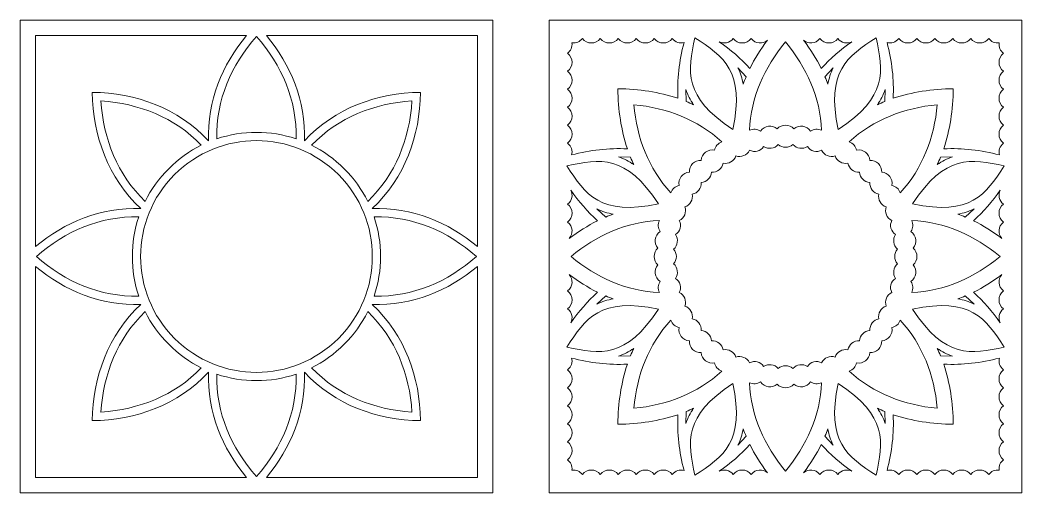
# Model space of a CAD drawing. Header units: millimetres. Extents: x -329 to 329, y -329 to 329.
# Drawn here: x -329 to 101.6, y 125.8 to 329 of the extents above; entities that cross this region are included whole.
import ezdxf

# ---------------------------------------------------------------- set-up
doc = ezdxf.new("R2010")
doc.units = ezdxf.units.MM
doc.header["$MEASUREMENT"] = 0
doc.layers.add('layer 1', color=7, linetype='Continuous')

msp = doc.modelspace()

# ---------------------------------------------------------------- linework, layer by layer
at = {"layer": 'layer 1', "color": 250, "lineweight": 9}
for points, knots in [([(-328.9564, 328.9564), (-328.9564, 328.9564), (-125.7564, 328.9564), (-125.7564, 328.9564), (-125.7564, 328.9564), (-125.7564, 328.9564), (-125.7564, 125.7564), (-125.7564, 125.7564), (-125.7564, 125.7564), (-125.7564, 125.7564), (-328.9564, 125.7564), (-328.9564, 125.7564), (-328.9564, 125.7564), (-328.9564, 125.7564), (-328.9564, 328.9564), (-328.9564, 328.9564)], [0, 0, 0, 0, 0.2, 0.2, 0.2, 0.2, 0.4, 0.4, 0.4, 0.4, 0.6, 0.6, 0.6, 0.6, 1, 1, 1, 1]), ([(101.5999, 328.9564), (101.5999, 328.9564), (-101.6001, 328.9564), (-101.6001, 328.9564), (-101.6001, 328.9564), (-101.6001, 328.9564), (-101.6001, 125.7564), (-101.6001, 125.7564), (-101.6001, 125.7564), (-101.6001, 125.7564), (101.5999, 125.7564), (101.5999, 125.7564), (101.5999, 125.7564), (101.5999, 125.7564), (101.5999, 328.9564), (101.5999, 328.9564)], [0, 0, 0, 0, 0.2, 0.2, 0.2, 0.2, 0.4, 0.4, 0.4, 0.4, 0.6, 0.6, 0.6, 0.6, 1, 1, 1, 1]), ([(-322.3563, 322.3564), (-322.3563, 322.3564), (-231.6106, 322.3564), (-231.6106, 322.3564), (-231.6106, 322.3564), (-242.1582, 309.6531), (-248.5282, 294.2706), (-247.9375, 277.0439), (-247.9375, 277.0439), (-261.2089, 291.2574), (-279.0839, 297.5487), (-297.8913, 297.8914), (-297.8913, 297.8914), (-297.5487, 279.0839), (-291.2573, 261.209), (-277.0439, 247.9377), (-277.0439, 247.9377), (-294.2705, 248.5284), (-309.6529, 242.1585), (-322.3563, 231.611), (-322.3563, 231.611), (-322.3563, 231.611), (-322.3563, 322.3564), (-322.3563, 322.3564)], [0, 0, 0, 0, 0.14285714, 0.14285714, 0.14285714, 0.14285714, 0.28571429, 0.28571429, 0.28571429, 0.28571429, 0.42857143, 0.42857143, 0.42857143, 0.42857143, 0.57142857, 0.57142857, 0.57142857, 0.57142857, 0.71428571, 0.71428571, 0.71428571, 0.71428571, 1, 1, 1, 1]), ([(-244.4043, 277.9071), (-233.3634, 281.6204), (-221.3496, 281.6211), (-210.3086, 277.9071), (-210.3086, 277.9071), (-209.9398, 294.6151), (-216.5158, 309.553), (-227.3565, 321.8627), (-227.3565, 321.8627), (-238.1972, 309.5531), (-244.7731, 294.6152), (-244.4043, 277.9071)], [0, 0, 0, 0, 0.25, 0.25, 0.25, 0.25, 0.5, 0.5, 0.5, 0.5, 1, 1, 1, 1]), ([(-223.1022, 322.3563), (-223.1022, 322.3563), (-132.3564, 322.3563), (-132.3564, 322.3563), (-132.3564, 322.3563), (-132.3564, 322.3563), (-132.3564, 231.6103), (-132.3564, 231.6103), (-132.3564, 231.6103), (-145.0599, 242.1581), (-160.4423, 248.5281), (-177.6691, 247.9375), (-177.6691, 247.9375), (-163.4557, 261.2089), (-157.1643, 279.0838), (-156.8217, 297.8913), (-156.8217, 297.8913), (-175.6291, 297.5486), (-193.504, 291.2572), (-206.7753, 277.0439), (-206.7753, 277.0439), (-206.1847, 294.2705), (-212.5545, 309.6529), (-223.1022, 322.3563)], [0, 0, 0, 0, 0.14285714, 0.14285714, 0.14285714, 0.14285714, 0.28571429, 0.28571429, 0.28571429, 0.28571429, 0.42857143, 0.42857143, 0.42857143, 0.42857143, 0.57142857, 0.57142857, 0.57142857, 0.57142857, 0.71428571, 0.71428571, 0.71428571, 0.71428571, 1, 1, 1, 1]), ([(-43.6269, 319.2674), (-45.7162, 311.3199), (-46.6934, 303.351), (-46.2382, 295.3203), (-46.2382, 295.3203), (-54.3041, 298.0305), (-62.9577, 299.2775), (-72.0876, 299.4436), (-72.0876, 299.4436), (-71.9217, 290.3137), (-70.6747, 281.66), (-67.9644, 273.5941), (-67.9644, 273.5941), (-75.9952, 274.0494), (-83.964, 273.0722), (-91.9114, 270.983), (-91.9114, 270.983), (-91.4453, 272.7465), (-91.9398, 274.7676), (-93.7074, 276.0551), (-93.7074, 276.0551), (-91.0877, 277.9635), (-91.0877, 281.8708), (-93.7074, 283.7791), (-93.7074, 283.7791), (-91.0873, 285.6876), (-91.0879, 289.5947), (-93.7076, 291.5032), (-93.7076, 291.5032), (-91.0879, 293.4116), (-91.0872, 297.3191), (-93.7075, 299.2273), (-93.7075, 299.2273), (-91.0876, 301.1355), (-91.0878, 305.0432), (-93.7074, 306.9515), (-93.7074, 306.9515), (-91.0877, 308.8597), (-91.0877, 312.7671), (-93.7074, 314.6754), (-93.7074, 314.6754), (-92.3346, 315.6755), (-91.556, 317.3581), (-91.7776, 319.1335), (-91.7776, 319.1335), (-90.0022, 318.9119), (-88.3197, 319.6904), (-87.3196, 321.0633), (-87.3196, 321.0633), (-85.4113, 318.4434), (-81.5039, 318.4434), (-79.5956, 321.0633), (-79.5956, 321.0633), (-77.6873, 318.4436), (-73.7797, 318.4434), (-71.8714, 321.0634), (-71.8714, 321.0634), (-69.9632, 318.4432), (-66.0559, 318.4437), (-64.1474, 321.0634), (-64.1474, 321.0634), (-62.2387, 318.4437), (-58.3318, 318.4431), (-56.4234, 321.0633), (-56.4234, 321.0633), (-54.515, 318.4435), (-50.6077, 318.4434), (-48.6993, 321.0633), (-48.6993, 321.0633), (-47.4116, 319.2956), (-45.3905, 318.801), (-43.6269, 319.2674)], [0, 0, 0, 0, 0.05263158, 0.05263158, 0.05263158, 0.05263158, 0.10526316, 0.10526316, 0.10526316, 0.10526316, 0.15789474, 0.15789474, 0.15789474, 0.15789474, 0.21052632, 0.21052632, 0.21052632, 0.21052632, 0.26315789, 0.26315789, 0.26315789, 0.26315789, 0.31578947, 0.31578947, 0.31578947, 0.31578947, 0.36842105, 0.36842105, 0.36842105, 0.36842105, 0.42105263, 0.42105263, 0.42105263, 0.42105263, 0.47368421, 0.47368421, 0.47368421, 0.47368421, 0.52631579, 0.52631579, 0.52631579, 0.52631579, 0.57894737, 0.57894737, 0.57894737, 0.57894737, 0.63157895, 0.63157895, 0.63157895, 0.63157895, 0.68421053, 0.68421053, 0.68421053, 0.68421053, 0.73684211, 0.73684211, 0.73684211, 0.73684211, 0.78947368, 0.78947368, 0.78947368, 0.78947368, 0.84210526, 0.84210526, 0.84210526, 0.84210526, 0.89473684, 0.89473684, 0.89473684, 0.89473684, 1, 1, 1, 1]), ([(-38.9213, 321.3198), (-26.6459, 313.4215), (-17.3687, 306.9919), (-22.5923, 281.898), (-22.5923, 281.898), (-44.0298, 295.9484), (-42.0169, 307.0548), (-38.9213, 321.3198)], [0, 0, 0, 0, 0.33333333, 0.33333333, 0.33333333, 0.33333333, 1, 1, 1, 1]), ([(-7.7463, 320.2979), (-10.6941, 316.4063), (-13.2526, 312.3554), (-15.3615, 308.1126), (-15.3615, 308.1126), (-19.2461, 312.4647), (-23.6397, 316.259), (-28.4679, 319.5951), (-28.4679, 319.5951), (-26.5383, 318.6678), (-24.0173, 318.9891), (-22.5065, 321.0634), (-22.5065, 321.0634), (-20.5983, 318.4434), (-16.6906, 318.4434), (-14.7825, 321.0634), (-14.7825, 321.0634), (-12.9692, 318.5737), (-9.7008, 318.6094), (-7.7463, 320.2979)], [0, 0, 0, 0, 0.16666667, 0.16666667, 0.16666667, 0.16666667, 0.33333333, 0.33333333, 0.33333333, 0.33333333, 0.5, 0.5, 0.5, 0.5, 0.66666667, 0.66666667, 0.66666667, 0.66666667, 1, 1, 1, 1]), ([(-0.0003, 319.5214), (9.0953, 308.6892), (14.8999, 295.7127), (15.4882, 281.572), (15.4882, 281.572), (13.9246, 282.3396), (12.112, 282.1855), (10.7205, 281.2539), (10.7205, 281.2539), (9.1173, 283.6582), (5.7647, 284.0992), (3.5939, 282.1921), (3.5939, 282.1921), (1.701, 284.3545), (-1.7014, 284.3543), (-3.5943, 282.1921), (-3.5943, 282.1921), (-5.7654, 284.0992), (-9.1179, 283.658), (-10.7212, 281.2538), (-10.7212, 281.2538), (-12.1128, 282.1853), (-13.9252, 282.3395), (-15.4888, 281.572), (-15.4888, 281.572), (-14.9007, 295.7126), (-9.0958, 308.6891), (-0.0003, 319.5214)], [0, 0, 0, 0, 0.125, 0.125, 0.125, 0.125, 0.25, 0.25, 0.25, 0.25, 0.375, 0.375, 0.375, 0.375, 0.5, 0.5, 0.5, 0.5, 0.625, 0.625, 0.625, 0.625, 0.75, 0.75, 0.75, 0.75, 1, 1, 1, 1]), ([(7.7457, 320.2977), (9.7002, 318.6095), (12.9684, 318.5739), (14.7816, 321.0634), (14.7816, 321.0634), (16.6896, 318.4434), (20.5975, 318.4434), (22.5056, 321.0634), (22.5056, 321.0634), (24.0166, 318.9886), (26.5384, 318.6676), (28.468, 319.5955), (28.468, 319.5955), (23.6395, 316.2595), (19.2455, 312.465), (15.3608, 308.1125), (15.3608, 308.1125), (13.2518, 312.3553), (10.6934, 316.4059), (7.7457, 320.2977)], [0, 0, 0, 0, 0.16666667, 0.16666667, 0.16666667, 0.16666667, 0.33333333, 0.33333333, 0.33333333, 0.33333333, 0.5, 0.5, 0.5, 0.5, 0.66666667, 0.66666667, 0.66666667, 0.66666667, 1, 1, 1, 1]), ([(22.5916, 281.8979), (17.3681, 306.9917), (26.6448, 313.4218), (38.9206, 321.3197), (38.9206, 321.3197), (42.0158, 307.0548), (44.0292, 295.9484), (22.5916, 281.8979)], [0, 0, 0, 0, 0.33333333, 0.33333333, 0.33333333, 0.33333333, 1, 1, 1, 1]), ([(46.2374, 295.3202), (46.6927, 303.351), (45.7154, 311.3198), (43.6262, 319.2674), (43.6262, 319.2674), (45.3897, 318.8011), (47.4108, 319.2956), (48.6984, 321.0633), (48.6984, 321.0633), (50.6068, 318.4434), (54.5141, 318.4434), (56.4224, 321.0634), (56.4224, 321.0634), (58.3309, 318.4431), (62.2379, 318.4437), (64.1464, 321.0635), (64.1464, 321.0635), (66.0549, 318.4437), (69.9623, 318.4431), (71.8705, 321.0634), (71.8705, 321.0634), (73.7787, 318.4433), (77.6865, 318.4435), (79.5947, 321.0633), (79.5947, 321.0633), (81.503, 318.4434), (85.4103, 318.4434), (87.3187, 321.0633), (87.3187, 321.0633), (88.3188, 319.6904), (90.0012, 318.9119), (91.7767, 319.1336), (91.7767, 319.1336), (91.5552, 317.3581), (92.3337, 315.6755), (93.7066, 314.6754), (93.7066, 314.6754), (91.0867, 312.7672), (91.0867, 308.8597), (93.7066, 306.9514), (93.7066, 306.9514), (91.0868, 305.0432), (91.0866, 301.1355), (93.7067, 299.2272), (93.7067, 299.2272), (91.0864, 297.3191), (91.0869, 293.4116), (93.7068, 291.5032), (93.7068, 291.5032), (91.0869, 289.5947), (91.0864, 285.6876), (93.7066, 283.7793), (93.7066, 283.7793), (91.0867, 281.8709), (91.0866, 277.9635), (93.7065, 276.0552), (93.7065, 276.0552), (91.9388, 274.7675), (91.4443, 272.7464), (91.9107, 270.9828), (91.9107, 270.9828), (83.9632, 273.072), (75.9944, 274.0492), (67.9636, 273.594), (67.9636, 273.594), (70.6738, 281.66), (71.9207, 290.3136), (72.0868, 299.4435), (72.0868, 299.4435), (62.957, 299.2775), (54.3032, 298.0305), (46.2374, 295.3202)], [0, 0, 0, 0, 0.05263158, 0.05263158, 0.05263158, 0.05263158, 0.10526316, 0.10526316, 0.10526316, 0.10526316, 0.15789474, 0.15789474, 0.15789474, 0.15789474, 0.21052632, 0.21052632, 0.21052632, 0.21052632, 0.26315789, 0.26315789, 0.26315789, 0.26315789, 0.31578947, 0.31578947, 0.31578947, 0.31578947, 0.36842105, 0.36842105, 0.36842105, 0.36842105, 0.42105263, 0.42105263, 0.42105263, 0.42105263, 0.47368421, 0.47368421, 0.47368421, 0.47368421, 0.52631579, 0.52631579, 0.52631579, 0.52631579, 0.57894737, 0.57894737, 0.57894737, 0.57894737, 0.63157895, 0.63157895, 0.63157895, 0.63157895, 0.68421053, 0.68421053, 0.68421053, 0.68421053, 0.73684211, 0.73684211, 0.73684211, 0.73684211, 0.78947368, 0.78947368, 0.78947368, 0.78947368, 0.84210526, 0.84210526, 0.84210526, 0.84210526, 0.89473684, 0.89473684, 0.89473684, 0.89473684, 1, 1, 1, 1]), ([(-20.4485, 308.3982), (-19.3719, 306.1537), (-18.6436, 303.8093), (-18.1915, 301.4023), (-18.1915, 301.4023), (-17.7981, 302.4814), (-17.3772, 303.5501), (-16.9293, 304.6079), (-16.9293, 304.6079), (-16.9293, 304.6079), (-20.4485, 308.3982), (-20.4485, 308.3982)], [0, 0, 0, 0, 0.25, 0.25, 0.25, 0.25, 0.5, 0.5, 0.5, 0.5, 1, 1, 1, 1]), ([(18.1924, 301.3972), (18.6453, 303.8115), (19.3756, 306.1627), (20.456, 308.4129), (20.456, 308.4129), (20.456, 308.4129), (16.9272, 304.6114), (16.9272, 304.6114), (16.9272, 304.6114), (17.3777, 303.5477), (17.7995, 302.4761), (18.1924, 301.3972)], [0, 0, 0, 0, 0.25, 0.25, 0.25, 0.25, 0.5, 0.5, 0.5, 0.5, 1, 1, 1, 1]), ([(-39.4908, 292.5752), (-40.8777, 294.6026), (-42.0239, 296.7816), (-42.8511, 299.1366), (-42.8511, 299.1366), (-42.8511, 299.1366), (-42.6582, 293.9533), (-42.6582, 293.9533), (-42.6582, 293.9533), (-41.5875, 293.5197), (-40.5315, 293.0603), (-39.4908, 292.5752)], [0, 0, 0, 0, 0.25, 0.25, 0.25, 0.25, 0.5, 0.5, 0.5, 0.5, 1, 1, 1, 1]), ([(42.8459, 299.1208), (42.0201, 296.7724), (40.8773, 294.5997), (39.495, 292.578), (39.495, 292.578), (40.5362, 293.0629), (41.5895, 293.5209), (42.6542, 293.9522), (42.6542, 293.9522), (42.6542, 293.9522), (42.8459, 299.1208), (42.8459, 299.1208)], [0, 0, 0, 0, 0.25, 0.25, 0.25, 0.25, 0.5, 0.5, 0.5, 0.5, 1, 1, 1, 1]), ([(-275.1603, 251.0508), (-272.651, 256.1119), (-269.2893, 260.858), (-265.0736, 265.0736), (-265.0736, 265.0736), (-260.858, 269.2892), (-256.1119, 272.6509), (-251.0507, 275.1603), (-251.0507, 275.1603), (-262.5399, 287.1598), (-277.8792, 293.1311), (-294.1807, 294.1807), (-294.1807, 294.1807), (-293.131, 277.8792), (-287.1596, 262.5399), (-275.1603, 251.0508)], [0, 0, 0, 0, 0.2, 0.2, 0.2, 0.2, 0.4, 0.4, 0.4, 0.4, 0.6, 0.6, 0.6, 0.6, 1, 1, 1, 1]), ([(-189.6395, 265.0736), (-185.4238, 260.858), (-182.0609, 256.1122), (-179.5527, 251.0507), (-179.5527, 251.0507), (-167.5533, 262.5398), (-161.5819, 277.8791), (-160.5325, 294.1806), (-160.5325, 294.1806), (-176.8338, 293.1309), (-192.1731, 287.1596), (-203.6623, 275.1602), (-203.6623, 275.1602), (-198.6011, 272.6509), (-193.855, 269.2893), (-189.6395, 265.0736)], [0, 0, 0, 0, 0.2, 0.2, 0.2, 0.2, 0.4, 0.4, 0.4, 0.4, 0.6, 0.6, 0.6, 0.6, 1, 1, 1, 1]), ([(-65.1708, 292.5268), (-51.0796, 291.299), (-37.7994, 286.2276), (-27.3845, 276.6446), (-27.3845, 276.6446), (-29.0329, 276.0817), (-30.2056, 274.691), (-30.5307, 273.0484), (-30.5307, 273.0484), (-33.3645, 273.6148), (-36.0471, 271.5561), (-36.2334, 268.6724), (-36.2334, 268.6724), (-39.101, 268.863), (-41.5067, 266.4571), (-41.3164, 263.5895), (-41.3164, 263.5895), (-44.2, 263.403), (-46.2586, 260.7205), (-45.6923, 257.8867), (-45.6923, 257.8867), (-47.3349, 257.5614), (-48.7256, 256.3889), (-49.2884, 254.7404), (-49.2884, 254.7404), (-58.8715, 265.1553), (-63.9428, 278.4357), (-65.1708, 292.5268)], [0, 0, 0, 0, 0.125, 0.125, 0.125, 0.125, 0.25, 0.25, 0.25, 0.25, 0.375, 0.375, 0.375, 0.375, 0.5, 0.5, 0.5, 0.5, 0.625, 0.625, 0.625, 0.625, 0.75, 0.75, 0.75, 0.75, 1, 1, 1, 1]), ([(27.3839, 276.6446), (37.7988, 286.2277), (51.0792, 291.2989), (65.1703, 292.5269), (65.1703, 292.5269), (63.9424, 278.4358), (58.871, 265.1556), (49.288, 254.7406), (49.288, 254.7406), (48.7252, 256.3891), (47.3345, 257.5618), (45.6918, 257.887), (45.6918, 257.887), (46.2583, 260.7207), (44.1996, 263.4033), (41.3158, 263.5896), (41.3158, 263.5896), (41.5065, 266.4573), (39.1005, 268.863), (36.233, 268.6725), (36.233, 268.6725), (36.0465, 271.5563), (33.3639, 273.6149), (30.5301, 273.0486), (30.5301, 273.0486), (30.2049, 274.6911), (29.0324, 276.0817), (27.3839, 276.6446)], [0, 0, 0, 0, 0.125, 0.125, 0.125, 0.125, 0.25, 0.25, 0.25, 0.25, 0.375, 0.375, 0.375, 0.375, 0.5, 0.5, 0.5, 0.5, 0.625, 0.625, 0.625, 0.625, 0.75, 0.75, 0.75, 0.75, 1, 1, 1, 1]), ([(-192.1539, 262.5591), (-172.7122, 243.1172), (-172.7121, 211.5958), (-192.154, 192.1538), (-192.154, 192.1538), (-211.5959, 172.712), (-243.1172, 172.7121), (-262.5592, 192.1538), (-262.5592, 192.1538), (-282.001, 211.5958), (-282.001, 243.1172), (-262.5592, 262.5591), (-262.5592, 262.5591), (-243.1173, 282.0009), (-211.5958, 282.0009), (-192.1539, 262.5591)], [0, 0, 0, 0, 0.2, 0.2, 0.2, 0.2, 0.4, 0.4, 0.4, 0.4, 0.6, 0.6, 0.6, 0.6, 1, 1, 1, 1]), ([(-93.9639, 266.2772), (-79.6989, 269.3724), (-68.5925, 271.3858), (-54.5421, 249.9482), (-54.5421, 249.9482), (-79.6359, 244.7248), (-86.0659, 254.0014), (-93.9639, 266.2772)], [0, 0, 0, 0, 0.33333333, 0.33333333, 0.33333333, 0.33333333, 1, 1, 1, 1]), ([(-3.1535, 275.4625), (-1.3518, 273.877), (1.351, 273.8772), (3.1526, 275.4626), (3.1526, 275.4626), (4.7327, 273.6547), (7.4107, 273.3021), (9.4048, 274.6395), (9.4048, 274.6395), (10.7355, 272.6408), (13.3443, 271.9417), (15.496, 273.0074), (15.496, 273.0074), (16.5544, 270.8521), (19.0498, 269.8185), (21.3222, 270.5941), (21.3222, 270.5941), (22.09, 268.3192), (24.4293, 266.9685), (26.7834, 267.4411), (26.7834, 267.4411), (27.2479, 265.0853), (29.3906, 263.441), (31.7864, 263.6022), (31.7864, 263.6022), (31.9392, 261.207), (33.8504, 259.296), (36.2455, 259.1432), (36.2455, 259.1432), (36.0846, 256.7506), (37.7317, 254.6039), (40.0844, 254.1401), (40.0844, 254.1401), (39.6136, 251.7945), (40.9707, 249.444), (43.2375, 248.6789), (43.2375, 248.6789), (42.4617, 246.4065), (43.4956, 243.9111), (45.6507, 242.8527), (45.6507, 242.8527), (44.5889, 240.7088), (45.2914, 238.0873), (47.2828, 236.7615), (47.2828, 236.7615), (45.9474, 234.7701), (46.3003, 232.0873), (48.106, 230.5094), (48.106, 230.5094), (46.5204, 228.7078), (46.5207, 226.005), (48.106, 224.2033), (48.106, 224.2033), (46.2981, 222.6232), (45.9456, 219.9453), (47.283, 217.9511), (47.283, 217.9511), (45.2843, 216.6204), (44.5852, 214.0117), (45.6508, 211.8599), (45.6508, 211.8599), (43.4955, 210.8015), (42.4619, 208.3062), (43.2375, 206.0338), (43.2375, 206.0338), (40.9627, 205.2659), (39.612, 202.9267), (40.0846, 200.5725), (40.0846, 200.5725), (37.7288, 200.1082), (36.0844, 197.9653), (36.2457, 195.5696), (36.2457, 195.5696), (33.8505, 195.4168), (31.9395, 193.5057), (31.7866, 191.1105), (31.7866, 191.1105), (29.3941, 191.2714), (27.2474, 189.6243), (26.7835, 187.2715), (26.7835, 187.2715), (24.4379, 187.7424), (22.0876, 186.3853), (21.3223, 184.1185), (21.3223, 184.1185), (19.05, 184.8944), (16.5545, 183.8604), (15.4962, 181.7052), (15.4962, 181.7052), (13.3523, 182.7669), (10.7308, 182.0646), (9.405, 180.0732), (9.405, 180.0732), (7.4134, 181.4085), (4.7308, 181.0556), (3.1529, 179.25), (3.1529, 179.25), (1.3512, 180.8356), (-1.3516, 180.8353), (-3.1533, 179.2499), (-3.1533, 179.2499), (-4.7333, 181.0578), (-7.4112, 181.4104), (-9.4055, 180.073), (-9.4055, 180.073), (-10.7361, 182.0717), (-13.3449, 182.7708), (-15.4966, 181.7052), (-15.4966, 181.7052), (-16.555, 183.8604), (-19.0503, 184.894), (-21.3227, 184.1184), (-21.3227, 184.1184), (-22.0906, 186.3933), (-24.4297, 187.744), (-26.784, 187.2714), (-26.784, 187.2714), (-27.2483, 189.6272), (-29.3913, 191.2715), (-31.787, 191.1103), (-31.787, 191.1103), (-31.9398, 193.5055), (-33.8508, 195.4165), (-36.246, 195.5693), (-36.246, 195.5693), (-36.0851, 197.9619), (-37.7322, 200.1086), (-40.085, 200.5724), (-40.085, 200.5724), (-39.6141, 202.918), (-40.9712, 205.2685), (-43.238, 206.0336), (-43.238, 206.0336), (-42.4622, 208.306), (-43.4962, 210.8014), (-45.6513, 211.8599), (-45.6513, 211.8599), (-44.5895, 214.0037), (-45.2919, 216.6252), (-47.2834, 217.951), (-47.2834, 217.951), (-45.948, 219.9423), (-46.3009, 222.6252), (-48.1065, 224.2031), (-48.1065, 224.2031), (-46.5209, 226.0047), (-46.5213, 228.7075), (-48.1066, 230.5093), (-48.1066, 230.5093), (-46.2987, 232.0893), (-45.9461, 234.7672), (-47.2835, 236.7614), (-47.2835, 236.7614), (-45.2849, 238.0921), (-44.5858, 240.7008), (-45.6514, 242.8526), (-45.6514, 242.8526), (-43.4961, 243.911), (-42.4625, 246.4063), (-43.2381, 248.6787), (-43.2381, 248.6787), (-40.9632, 249.4466), (-39.6125, 251.7858), (-40.0851, 254.14), (-40.0851, 254.14), (-37.7293, 254.6043), (-36.085, 256.747), (-36.2462, 259.1429), (-36.2462, 259.1429), (-33.8509, 259.2957), (-31.9399, 261.2068), (-31.7872, 263.602), (-31.7872, 263.602), (-29.3947, 263.4411), (-27.2478, 265.0882), (-26.7841, 267.441), (-26.7841, 267.441), (-24.4385, 266.9701), (-22.0881, 268.3272), (-21.3229, 270.5941), (-21.3229, 270.5941), (-19.0506, 269.8182), (-16.5551, 270.8521), (-15.4967, 273.0073), (-15.4967, 273.0073), (-13.3528, 271.9455), (-10.7314, 272.6479), (-9.4055, 274.6393), (-9.4055, 274.6393), (-7.4141, 273.304), (-4.7314, 273.6569), (-3.1535, 275.4625)], [0, 0, 0, 0, 0.02040816, 0.02040816, 0.02040816, 0.02040816, 0.04081633, 0.04081633, 0.04081633, 0.04081633, 0.06122449, 0.06122449, 0.06122449, 0.06122449, 0.08163265, 0.08163265, 0.08163265, 0.08163265, 0.10204082, 0.10204082, 0.10204082, 0.10204082, 0.12244898, 0.12244898, 0.12244898, 0.12244898, 0.14285714, 0.14285714, 0.14285714, 0.14285714, 0.16326531, 0.16326531, 0.16326531, 0.16326531, 0.18367347, 0.18367347, 0.18367347, 0.18367347, 0.20408163, 0.20408163, 0.20408163, 0.20408163, 0.2244898, 0.2244898, 0.2244898, 0.2244898, 0.24489796, 0.24489796, 0.24489796, 0.24489796, 0.26530612, 0.26530612, 0.26530612, 0.26530612, 0.28571429, 0.28571429, 0.28571429, 0.28571429, 0.30612245, 0.30612245, 0.30612245, 0.30612245, 0.32653061, 0.32653061, 0.32653061, 0.32653061, 0.34693878, 0.34693878, 0.34693878, 0.34693878, 0.36734694, 0.36734694, 0.36734694, 0.36734694, 0.3877551, 0.3877551, 0.3877551, 0.3877551, 0.40816327, 0.40816327, 0.40816327, 0.40816327, 0.42857143, 0.42857143, 0.42857143, 0.42857143, 0.44897959, 0.44897959, 0.44897959, 0.44897959, 0.46938776, 0.46938776, 0.46938776, 0.46938776, 0.48979592, 0.48979592, 0.48979592, 0.48979592, 0.51020408, 0.51020408, 0.51020408, 0.51020408, 0.53061224, 0.53061224, 0.53061224, 0.53061224, 0.55102041, 0.55102041, 0.55102041, 0.55102041, 0.57142857, 0.57142857, 0.57142857, 0.57142857, 0.59183673, 0.59183673, 0.59183673, 0.59183673, 0.6122449, 0.6122449, 0.6122449, 0.6122449, 0.63265306, 0.63265306, 0.63265306, 0.63265306, 0.65306122, 0.65306122, 0.65306122, 0.65306122, 0.67346939, 0.67346939, 0.67346939, 0.67346939, 0.69387755, 0.69387755, 0.69387755, 0.69387755, 0.71428571, 0.71428571, 0.71428571, 0.71428571, 0.73469388, 0.73469388, 0.73469388, 0.73469388, 0.75510204, 0.75510204, 0.75510204, 0.75510204, 0.7755102, 0.7755102, 0.7755102, 0.7755102, 0.79591837, 0.79591837, 0.79591837, 0.79591837, 0.81632653, 0.81632653, 0.81632653, 0.81632653, 0.83673469, 0.83673469, 0.83673469, 0.83673469, 0.85714286, 0.85714286, 0.85714286, 0.85714286, 0.87755102, 0.87755102, 0.87755102, 0.87755102, 0.89795918, 0.89795918, 0.89795918, 0.89795918, 0.91836735, 0.91836735, 0.91836735, 0.91836735, 0.93877551, 0.93877551, 0.93877551, 0.93877551, 0.95918367, 0.95918367, 0.95918367, 0.95918367, 1, 1, 1, 1]), ([(54.5413, 249.9481), (68.5918, 271.3857), (79.6981, 269.3727), (93.9631, 266.2771), (93.9631, 266.2771), (86.065, 254.0018), (79.6352, 244.7246), (54.5413, 249.9481)], [0, 0, 0, 0, 0.33333333, 0.33333333, 0.33333333, 0.33333333, 1, 1, 1, 1]), ([(-71.7645, 270.2024), (-69.4161, 269.3766), (-67.2434, 268.2338), (-65.2217, 266.8515), (-65.2217, 266.8515), (-65.7066, 267.8927), (-66.1646, 268.946), (-66.5959, 270.0107), (-66.5959, 270.0107), (-66.5959, 270.0107), (-71.7645, 270.2024), (-71.7645, 270.2024)], [0, 0, 0, 0, 0.25, 0.25, 0.25, 0.25, 0.5, 0.5, 0.5, 0.5, 1, 1, 1, 1]), ([(65.2187, 266.8471), (67.2461, 268.234), (69.4251, 269.3802), (71.7801, 270.2074), (71.7801, 270.2074), (71.7801, 270.2074), (66.5968, 270.0145), (66.5968, 270.0145), (66.5968, 270.0145), (66.1632, 268.9438), (65.7038, 267.8878), (65.2187, 266.8471)], [0, 0, 0, 0, 0.25, 0.25, 0.25, 0.25, 0.5, 0.5, 0.5, 0.5, 1, 1, 1, 1]), ([(-92.2397, 255.8248), (-88.9035, 250.9962), (-85.1091, 246.6022), (-80.7567, 242.7175), (-80.7567, 242.7175), (-84.9994, 240.6086), (-89.05, 238.0502), (-92.9419, 235.1024), (-92.9419, 235.1024), (-91.2536, 237.057), (-91.2181, 240.3252), (-93.7076, 242.1383), (-93.7076, 242.1383), (-91.0877, 244.0464), (-91.0877, 247.9542), (-93.7076, 249.8623), (-93.7076, 249.8623), (-91.6328, 251.3733), (-91.3118, 253.8951), (-92.2397, 255.8248)], [0, 0, 0, 0, 0.16666667, 0.16666667, 0.16666667, 0.16666667, 0.33333333, 0.33333333, 0.33333333, 0.33333333, 0.5, 0.5, 0.5, 0.5, 0.66666667, 0.66666667, 0.66666667, 0.66666667, 1, 1, 1, 1]), ([(80.7558, 242.7173), (85.1081, 246.602), (88.9022, 250.9955), (92.2383, 255.8237), (92.2383, 255.8237), (91.3111, 253.8941), (91.6324, 251.3731), (93.7066, 249.8623), (93.7066, 249.8623), (91.0867, 247.9543), (91.0867, 244.0464), (93.7066, 242.1383), (93.7066, 242.1383), (91.2169, 240.325), (91.2527, 237.0566), (92.9413, 235.1021), (92.9413, 235.1021), (89.0495, 238.05), (84.9987, 240.6084), (80.7558, 242.7173)], [0, 0, 0, 0, 0.16666667, 0.16666667, 0.16666667, 0.16666667, 0.33333333, 0.33333333, 0.33333333, 0.33333333, 0.5, 0.5, 0.5, 0.5, 0.66666667, 0.66666667, 0.66666667, 0.66666667, 1, 1, 1, 1]), ([(-74.0409, 245.5489), (-76.4552, 246.0018), (-78.8064, 246.7321), (-81.0566, 247.8125), (-81.0566, 247.8125), (-81.0566, 247.8125), (-77.2551, 244.2837), (-77.2551, 244.2837), (-77.2551, 244.2837), (-76.1914, 244.7342), (-75.1198, 245.156), (-74.0409, 245.5489)], [0, 0, 0, 0, 0.25, 0.25, 0.25, 0.25, 0.5, 0.5, 0.5, 0.5, 1, 1, 1, 1]), ([(81.0417, 247.8048), (78.7972, 246.7282), (76.4528, 245.9999), (74.0458, 245.5478), (74.0458, 245.5478), (75.1249, 245.1544), (76.1936, 244.7335), (77.2514, 244.2856), (77.2514, 244.2856), (77.2514, 244.2856), (81.0417, 247.8048), (81.0417, 247.8048)], [0, 0, 0, 0, 0.25, 0.25, 0.25, 0.25, 0.5, 0.5, 0.5, 0.5, 1, 1, 1, 1]), ([(-277.9072, 210.3088), (-281.6201, 221.3497), (-281.6213, 233.3634), (-277.9072, 244.4045), (-277.9072, 244.4045), (-294.6152, 244.7733), (-309.553, 238.1973), (-321.8628, 227.3566), (-321.8628, 227.3566), (-309.5531, 216.5159), (-294.6153, 209.9399), (-277.9072, 210.3088)], [0, 0, 0, 0, 0.25, 0.25, 0.25, 0.25, 0.5, 0.5, 0.5, 0.5, 1, 1, 1, 1]), ([(-176.8059, 244.4043), (-173.093, 233.3634), (-173.0918, 221.3496), (-176.8059, 210.3086), (-176.8059, 210.3086), (-160.098, 209.9398), (-145.1601, 216.5157), (-132.8504, 227.3564), (-132.8504, 227.3564), (-145.16, 238.197), (-160.0979, 244.773), (-176.8059, 244.4043)], [0, 0, 0, 0, 0.25, 0.25, 0.25, 0.25, 0.5, 0.5, 0.5, 0.5, 1, 1, 1, 1]), ([(-92.1652, 227.3562), (-81.333, 236.4519), (-68.3565, 242.2567), (-54.2157, 242.8448), (-54.2157, 242.8448), (-54.9834, 241.2811), (-54.8293, 239.4686), (-53.8977, 238.0771), (-53.8977, 238.0771), (-56.302, 236.4739), (-56.7431, 233.1213), (-54.8358, 230.9505), (-54.8358, 230.9505), (-56.9983, 229.0576), (-56.9982, 225.6551), (-54.8359, 223.7622), (-54.8359, 223.7622), (-56.7429, 221.5912), (-56.3018, 218.2387), (-53.8976, 216.6354), (-53.8976, 216.6354), (-54.8292, 215.2439), (-54.9833, 213.4314), (-54.2157, 211.8678), (-54.2157, 211.8678), (-68.3563, 212.4559), (-81.3328, 218.2608), (-92.1652, 227.3562)], [0, 0, 0, 0, 0.125, 0.125, 0.125, 0.125, 0.25, 0.25, 0.25, 0.25, 0.375, 0.375, 0.375, 0.375, 0.5, 0.5, 0.5, 0.5, 0.625, 0.625, 0.625, 0.625, 0.75, 0.75, 0.75, 0.75, 1, 1, 1, 1]), ([(54.2154, 242.845), (68.356, 242.2569), (81.3325, 236.452), (92.1649, 227.3566), (92.1649, 227.3566), (81.3327, 218.2609), (68.3562, 212.4561), (54.2154, 211.868), (54.2154, 211.868), (54.9831, 213.4316), (54.829, 215.2442), (53.8973, 216.6357), (53.8973, 216.6357), (56.3017, 218.2388), (56.7427, 221.5914), (54.8355, 223.7623), (54.8355, 223.7623), (56.998, 225.6552), (56.9979, 229.0577), (54.8355, 230.9506), (54.8355, 230.9506), (56.7426, 233.1216), (56.3015, 236.474), (53.8973, 238.0774), (53.8973, 238.0774), (54.8288, 239.4689), (54.983, 241.2814), (54.2154, 242.845)], [0, 0, 0, 0, 0.125, 0.125, 0.125, 0.125, 0.25, 0.25, 0.25, 0.25, 0.375, 0.375, 0.375, 0.375, 0.5, 0.5, 0.5, 0.5, 0.625, 0.625, 0.625, 0.625, 0.75, 0.75, 0.75, 0.75, 1, 1, 1, 1]), ([(-231.6106, 132.3563), (-231.6106, 132.3563), (-322.3563, 132.3563), (-322.3563, 132.3563), (-322.3563, 132.3563), (-322.3563, 132.3563), (-322.3563, 223.1024), (-322.3563, 223.1024), (-322.3563, 223.1024), (-309.653, 212.5547), (-294.2706, 206.1848), (-277.0439, 206.7755), (-277.0439, 206.7755), (-291.2575, 193.5041), (-297.5489, 175.6292), (-297.8915, 156.8217), (-297.8915, 156.8217), (-279.0839, 157.1643), (-261.209, 163.4557), (-247.9377, 177.6692), (-247.9377, 177.6692), (-248.5284, 160.4423), (-242.1584, 145.0599), (-231.6106, 132.3563)], [0, 0, 0, 0, 0.14285714, 0.14285714, 0.14285714, 0.14285714, 0.28571429, 0.28571429, 0.28571429, 0.28571429, 0.42857143, 0.42857143, 0.42857143, 0.42857143, 0.57142857, 0.57142857, 0.57142857, 0.57142857, 0.71428571, 0.71428571, 0.71428571, 0.71428571, 1, 1, 1, 1]), ([(-132.3564, 223.1025), (-132.3564, 223.1025), (-132.3564, 132.3564), (-132.3564, 132.3564), (-132.3564, 132.3564), (-132.3564, 132.3564), (-223.1027, 132.3564), (-223.1027, 132.3564), (-223.1027, 132.3564), (-212.5549, 145.0599), (-206.1849, 160.4424), (-206.7755, 177.6691), (-206.7755, 177.6691), (-193.5041, 163.4555), (-175.6293, 157.1642), (-156.8218, 156.8216), (-156.8218, 156.8216), (-157.1644, 175.6291), (-163.4558, 193.504), (-177.6692, 206.7753), (-177.6692, 206.7753), (-160.4424, 206.1847), (-145.06, 212.5546), (-132.3564, 223.1025)], [0, 0, 0, 0, 0.14285714, 0.14285714, 0.14285714, 0.14285714, 0.28571429, 0.28571429, 0.28571429, 0.28571429, 0.42857143, 0.42857143, 0.42857143, 0.42857143, 0.57142857, 0.57142857, 0.57142857, 0.57142857, 0.71428571, 0.71428571, 0.71428571, 0.71428571, 1, 1, 1, 1]), ([(-92.9422, 219.6105), (-89.0504, 216.6626), (-84.9995, 214.1042), (-80.7567, 211.9953), (-80.7567, 211.9953), (-85.1089, 208.1106), (-88.9032, 203.7171), (-92.2392, 198.8889), (-92.2392, 198.8889), (-91.312, 200.8185), (-91.6332, 203.3395), (-93.7076, 204.8503), (-93.7076, 204.8503), (-91.0877, 206.7583), (-91.0877, 210.6662), (-93.7075, 212.5743), (-93.7075, 212.5743), (-91.2178, 214.3876), (-91.2535, 217.656), (-92.9422, 219.6105)], [0, 0, 0, 0, 0.16666667, 0.16666667, 0.16666667, 0.16666667, 0.33333333, 0.33333333, 0.33333333, 0.33333333, 0.5, 0.5, 0.5, 0.5, 0.66666667, 0.66666667, 0.66666667, 0.66666667, 1, 1, 1, 1]), ([(80.7558, 211.9951), (84.9985, 214.104), (89.0491, 216.6624), (92.9409, 219.6102), (92.9409, 219.6102), (91.2527, 217.6556), (91.2172, 214.3875), (93.7067, 212.5743), (93.7067, 212.5743), (91.0866, 210.6662), (91.0867, 206.7584), (93.7067, 204.8503), (93.7067, 204.8503), (91.632, 203.3393), (91.3109, 200.8175), (92.2387, 198.8878), (92.2387, 198.8878), (88.9026, 203.7163), (85.1083, 208.1103), (80.7558, 211.9951)], [0, 0, 0, 0, 0.16666667, 0.16666667, 0.16666667, 0.16666667, 0.33333333, 0.33333333, 0.33333333, 0.33333333, 0.5, 0.5, 0.5, 0.5, 0.66666667, 0.66666667, 0.66666667, 0.66666667, 1, 1, 1, 1]), ([(-93.9639, 188.4353), (-86.0657, 200.7107), (-79.636, 209.9879), (-54.5421, 204.7643), (-54.5421, 204.7643), (-68.5926, 183.3268), (-79.6989, 185.3398), (-93.9639, 188.4353)], [0, 0, 0, 0, 0.33333333, 0.33333333, 0.33333333, 0.33333333, 1, 1, 1, 1]), ([(-81.0419, 206.908), (-78.7974, 207.9846), (-76.453, 208.7129), (-74.046, 209.165), (-74.046, 209.165), (-75.1251, 209.5584), (-76.1938, 209.9793), (-77.2516, 210.4272), (-77.2516, 210.4272), (-77.2516, 210.4272), (-81.0419, 206.908), (-81.0419, 206.908)], [0, 0, 0, 0, 0.25, 0.25, 0.25, 0.25, 0.5, 0.5, 0.5, 0.5, 1, 1, 1, 1]), ([(54.5413, 204.7643), (79.6351, 209.9877), (86.0652, 200.7111), (93.9631, 188.4353), (93.9631, 188.4353), (79.6982, 185.3401), (68.5919, 183.3266), (54.5413, 204.7643)], [0, 0, 0, 0, 0.33333333, 0.33333333, 0.33333333, 0.33333333, 1, 1, 1, 1]), ([(74.0407, 209.1639), (76.455, 208.711), (78.8062, 207.9807), (81.0564, 206.9003), (81.0564, 206.9003), (81.0564, 206.9003), (77.2549, 210.4291), (77.2549, 210.4291), (77.2549, 210.4291), (76.1912, 209.9786), (75.1196, 209.5568), (74.0407, 209.1639)], [0, 0, 0, 0, 0.25, 0.25, 0.25, 0.25, 0.5, 0.5, 0.5, 0.5, 1, 1, 1, 1]), ([(-251.0509, 179.5528), (-256.112, 182.0621), (-260.858, 185.4237), (-265.0737, 189.6394), (-265.0737, 189.6394), (-269.2893, 193.855), (-272.6521, 198.6008), (-275.1604, 203.6623), (-275.1604, 203.6623), (-287.1599, 192.1732), (-293.1312, 176.8338), (-294.1808, 160.5325), (-294.1808, 160.5325), (-277.8793, 161.5821), (-262.5399, 167.5535), (-251.0509, 179.5528)], [0, 0, 0, 0, 0.2, 0.2, 0.2, 0.2, 0.4, 0.4, 0.4, 0.4, 0.6, 0.6, 0.6, 0.6, 1, 1, 1, 1]), ([(-179.5529, 203.6622), (-182.0621, 198.601), (-185.4238, 193.855), (-189.6395, 189.6393), (-189.6395, 189.6393), (-193.855, 185.4237), (-198.6009, 182.0609), (-203.6623, 179.5526), (-203.6623, 179.5526), (-192.1732, 167.5532), (-176.8339, 161.5819), (-160.5326, 160.5324), (-160.5326, 160.5324), (-161.5822, 176.8337), (-167.5535, 192.1731), (-179.5529, 203.6622)], [0, 0, 0, 0, 0.2, 0.2, 0.2, 0.2, 0.4, 0.4, 0.4, 0.4, 0.6, 0.6, 0.6, 0.6, 1, 1, 1, 1]), ([(-36.2333, 186.0403), (-36.0468, 183.1565), (-33.3642, 181.0979), (-30.5305, 181.6643), (-30.5305, 181.6643), (-30.2053, 180.0216), (-29.0327, 178.631), (-27.3842, 178.0682), (-27.3842, 178.0682), (-37.7991, 168.485), (-51.0795, 163.4139), (-65.1706, 162.1859), (-65.1706, 162.1859), (-63.9427, 176.2769), (-58.8713, 189.5572), (-49.2884, 199.9722), (-49.2884, 199.9722), (-48.7255, 198.3236), (-47.3348, 197.151), (-45.6922, 196.8259), (-45.6922, 196.8259), (-46.2587, 193.992), (-44.1999, 191.3095), (-41.3162, 191.1232), (-41.3162, 191.1232), (-41.5069, 188.2555), (-39.1008, 185.8498), (-36.2333, 186.0403)], [0, 0, 0, 0, 0.125, 0.125, 0.125, 0.125, 0.25, 0.25, 0.25, 0.25, 0.375, 0.375, 0.375, 0.375, 0.5, 0.5, 0.5, 0.5, 0.625, 0.625, 0.625, 0.625, 0.75, 0.75, 0.75, 0.75, 1, 1, 1, 1]), ([(30.5304, 181.6644), (33.3642, 181.098), (36.0468, 183.1567), (36.2331, 186.0404), (36.2331, 186.0404), (39.1007, 185.8498), (41.5064, 188.2557), (41.3159, 191.1232), (41.3159, 191.1232), (44.1997, 191.3097), (46.2583, 193.9923), (45.692, 196.8261), (45.692, 196.8261), (47.3346, 197.1513), (48.7253, 198.3239), (49.2881, 199.9724), (49.2881, 199.9724), (58.8712, 189.5574), (63.9423, 176.277), (65.1704, 162.1859), (65.1704, 162.1859), (51.0793, 163.4138), (37.7991, 168.4852), (27.384, 178.0682), (27.384, 178.0682), (29.0326, 178.6311), (30.2052, 180.0218), (30.5304, 181.6644)], [0, 0, 0, 0, 0.125, 0.125, 0.125, 0.125, 0.25, 0.25, 0.25, 0.25, 0.375, 0.375, 0.375, 0.375, 0.5, 0.5, 0.5, 0.5, 0.625, 0.625, 0.625, 0.625, 0.75, 0.75, 0.75, 0.75, 1, 1, 1, 1]), ([(-65.2189, 187.8657), (-67.2463, 186.4788), (-69.4253, 185.3326), (-71.7803, 184.5054), (-71.7803, 184.5054), (-71.7803, 184.5054), (-66.597, 184.6983), (-66.597, 184.6983), (-66.597, 184.6983), (-66.1634, 185.769), (-65.704, 186.825), (-65.2189, 187.8657)], [0, 0, 0, 0, 0.25, 0.25, 0.25, 0.25, 0.5, 0.5, 0.5, 0.5, 1, 1, 1, 1]), ([(71.7643, 184.5104), (69.4159, 185.3362), (67.2432, 186.479), (65.2215, 187.8613), (65.2215, 187.8613), (65.7064, 186.8201), (66.1644, 185.7668), (66.5957, 184.7021), (66.5957, 184.7021), (66.5957, 184.7021), (71.7643, 184.5104), (71.7643, 184.5104)], [0, 0, 0, 0, 0.25, 0.25, 0.25, 0.25, 0.5, 0.5, 0.5, 0.5, 1, 1, 1, 1]), ([(-46.2382, 159.3923), (-46.6936, 151.3616), (-45.7163, 143.3928), (-43.6271, 135.4452), (-43.6271, 135.4452), (-45.3906, 135.9115), (-47.4117, 135.417), (-48.6993, 133.6492), (-48.6993, 133.6492), (-50.6077, 136.2692), (-54.515, 136.2691), (-56.4234, 133.6492), (-56.4234, 133.6492), (-58.3318, 136.2695), (-62.2388, 136.2689), (-64.1474, 133.6491), (-64.1474, 133.6491), (-66.0559, 136.2688), (-69.9633, 136.2694), (-71.8714, 133.6492), (-71.8714, 133.6492), (-73.7797, 136.2692), (-77.6873, 136.2689), (-79.5956, 133.6493), (-79.5956, 133.6493), (-81.5039, 136.2692), (-85.4112, 136.2692), (-87.3196, 133.6493), (-87.3196, 133.6493), (-88.3196, 135.0221), (-90.0021, 135.8007), (-91.7777, 135.5791), (-91.7777, 135.5791), (-91.5561, 137.3545), (-92.3346, 139.0371), (-93.7075, 140.0372), (-93.7075, 140.0372), (-91.0877, 141.9455), (-91.0877, 145.8529), (-93.7075, 147.7611), (-93.7075, 147.7611), (-91.0878, 149.6694), (-91.0876, 153.5771), (-93.7075, 155.4853), (-93.7075, 155.4853), (-91.0873, 157.3935), (-91.0879, 161.301), (-93.7076, 163.2094), (-93.7076, 163.2094), (-91.0879, 165.1179), (-91.0873, 169.025), (-93.7075, 170.9334), (-93.7075, 170.9334), (-91.0877, 172.8418), (-91.0877, 176.7491), (-93.7075, 178.6575), (-93.7075, 178.6575), (-91.9397, 179.9451), (-91.4452, 181.9662), (-91.9116, 183.7299), (-91.9116, 183.7299), (-83.964, 181.6406), (-75.9952, 180.6634), (-67.9644, 181.1186), (-67.9644, 181.1186), (-70.6746, 173.0525), (-71.9217, 164.399), (-72.0878, 155.2692), (-72.0878, 155.2692), (-62.9578, 155.4351), (-54.3042, 156.6821), (-46.2382, 159.3923)], [0, 0, 0, 0, 0.05263158, 0.05263158, 0.05263158, 0.05263158, 0.10526316, 0.10526316, 0.10526316, 0.10526316, 0.15789474, 0.15789474, 0.15789474, 0.15789474, 0.21052632, 0.21052632, 0.21052632, 0.21052632, 0.26315789, 0.26315789, 0.26315789, 0.26315789, 0.31578947, 0.31578947, 0.31578947, 0.31578947, 0.36842105, 0.36842105, 0.36842105, 0.36842105, 0.42105263, 0.42105263, 0.42105263, 0.42105263, 0.47368421, 0.47368421, 0.47368421, 0.47368421, 0.52631579, 0.52631579, 0.52631579, 0.52631579, 0.57894737, 0.57894737, 0.57894737, 0.57894737, 0.63157895, 0.63157895, 0.63157895, 0.63157895, 0.68421053, 0.68421053, 0.68421053, 0.68421053, 0.73684211, 0.73684211, 0.73684211, 0.73684211, 0.78947368, 0.78947368, 0.78947368, 0.78947368, 0.84210526, 0.84210526, 0.84210526, 0.84210526, 0.89473684, 0.89473684, 0.89473684, 0.89473684, 1, 1, 1, 1]), ([(72.0867, 155.269), (71.9208, 164.399), (70.6738, 173.0526), (67.9635, 181.1185), (67.9635, 181.1185), (75.9943, 180.6632), (83.9631, 181.6404), (91.9106, 183.7296), (91.9106, 183.7296), (91.4444, 181.9661), (91.9389, 179.9451), (93.7066, 178.6574), (93.7066, 178.6574), (91.0866, 176.7491), (91.0867, 172.8417), (93.7066, 170.9333), (93.7066, 170.9333), (91.0864, 169.025), (91.0869, 165.118), (93.7067, 163.2094), (93.7067, 163.2094), (91.087, 161.3009), (91.0864, 157.3935), (93.7067, 155.4853), (93.7067, 155.4853), (91.0867, 153.5771), (91.0868, 149.6695), (93.7066, 147.7611), (93.7066, 147.7611), (91.0867, 145.8529), (91.0866, 141.9454), (93.7066, 140.0371), (93.7066, 140.0371), (92.3337, 139.037), (91.5552, 137.3545), (91.7768, 135.5791), (91.7768, 135.5791), (90.0012, 135.8007), (88.3186, 135.0222), (87.3187, 133.6493), (87.3187, 133.6493), (85.4103, 136.2692), (81.503, 136.2692), (79.5947, 133.6493), (79.5947, 133.6493), (77.6865, 136.2689), (73.7788, 136.2692), (71.8706, 133.6492), (71.8706, 133.6492), (69.9623, 136.2694), (66.0549, 136.2688), (64.1464, 133.6491), (64.1464, 133.6491), (62.2379, 136.2688), (58.3309, 136.2695), (56.4224, 133.6493), (56.4224, 133.6493), (54.5141, 136.2692), (50.6068, 136.2692), (48.6984, 133.6493), (48.6984, 133.6493), (47.4108, 135.417), (45.3896, 135.9116), (43.626, 135.4452), (43.626, 135.4452), (45.7153, 143.3927), (46.6925, 151.3616), (46.2372, 159.3923), (46.2372, 159.3923), (54.3033, 156.6821), (62.9567, 155.4351), (72.0867, 155.269)], [0, 0, 0, 0, 0.05263158, 0.05263158, 0.05263158, 0.05263158, 0.10526316, 0.10526316, 0.10526316, 0.10526316, 0.15789474, 0.15789474, 0.15789474, 0.15789474, 0.21052632, 0.21052632, 0.21052632, 0.21052632, 0.26315789, 0.26315789, 0.26315789, 0.26315789, 0.31578947, 0.31578947, 0.31578947, 0.31578947, 0.36842105, 0.36842105, 0.36842105, 0.36842105, 0.42105263, 0.42105263, 0.42105263, 0.42105263, 0.47368421, 0.47368421, 0.47368421, 0.47368421, 0.52631579, 0.52631579, 0.52631579, 0.52631579, 0.57894737, 0.57894737, 0.57894737, 0.57894737, 0.63157895, 0.63157895, 0.63157895, 0.63157895, 0.68421053, 0.68421053, 0.68421053, 0.68421053, 0.73684211, 0.73684211, 0.73684211, 0.73684211, 0.78947368, 0.78947368, 0.78947368, 0.78947368, 0.84210526, 0.84210526, 0.84210526, 0.84210526, 0.89473684, 0.89473684, 0.89473684, 0.89473684, 1, 1, 1, 1]), ([(-210.3088, 176.8058), (-221.3497, 173.0929), (-233.3634, 173.0917), (-244.4045, 176.8058), (-244.4045, 176.8058), (-244.7733, 160.0979), (-238.1974, 145.16), (-227.3567, 132.8503), (-227.3567, 132.8503), (-216.516, 145.16), (-209.9401, 160.0978), (-210.3088, 176.8058)], [0, 0, 0, 0, 0.25, 0.25, 0.25, 0.25, 0.5, 0.5, 0.5, 0.5, 1, 1, 1, 1]), ([(-22.5924, 172.8146), (-17.3689, 147.7208), (-26.6456, 141.2908), (-38.9214, 133.3928), (-38.9214, 133.3928), (-42.0165, 147.6576), (-44.0299, 158.764), (-22.5924, 172.8146)], [0, 0, 0, 0, 0.33333333, 0.33333333, 0.33333333, 0.33333333, 1, 1, 1, 1]), ([(10.7209, 173.459), (12.1123, 172.5275), (13.9248, 172.3732), (15.4884, 173.1408), (15.4884, 173.1408), (14.9003, 159.0002), (9.0954, 146.0238), (0, 135.1914), (0, 135.1914), (-9.0956, 146.0236), (-14.9002, 159.0001), (-15.4886, 173.1407), (-15.4886, 173.1407), (-13.9249, 172.3732), (-12.1124, 172.5273), (-10.7208, 173.4589), (-10.7208, 173.4589), (-9.1176, 171.0546), (-5.7651, 170.6135), (-3.5943, 172.5207), (-3.5943, 172.5207), (-1.7013, 170.3583), (1.7011, 170.3585), (3.594, 172.5207), (3.594, 172.5207), (5.7651, 170.6136), (9.1176, 171.0548), (10.7209, 173.459)], [0, 0, 0, 0, 0.125, 0.125, 0.125, 0.125, 0.25, 0.25, 0.25, 0.25, 0.375, 0.375, 0.375, 0.375, 0.5, 0.5, 0.5, 0.5, 0.625, 0.625, 0.625, 0.625, 0.75, 0.75, 0.75, 0.75, 1, 1, 1, 1]), ([(38.9205, 133.3927), (26.6452, 141.2909), (17.368, 147.7206), (22.5915, 172.8145), (22.5915, 172.8145), (44.0291, 158.764), (42.0161, 147.6578), (38.9205, 133.3927)], [0, 0, 0, 0, 0.33333333, 0.33333333, 0.33333333, 0.33333333, 1, 1, 1, 1]), ([(-42.8461, 155.592), (-42.0203, 157.9404), (-40.8775, 160.1131), (-39.4952, 162.1348), (-39.4952, 162.1348), (-40.5364, 161.6499), (-41.5897, 161.1919), (-42.6544, 160.7606), (-42.6544, 160.7606), (-42.6544, 160.7606), (-42.8461, 155.592), (-42.8461, 155.592)], [0, 0, 0, 0, 0.25, 0.25, 0.25, 0.25, 0.5, 0.5, 0.5, 0.5, 1, 1, 1, 1]), ([(39.4906, 162.1376), (40.8775, 160.1102), (42.0237, 157.9312), (42.8509, 155.5762), (42.8509, 155.5762), (42.8509, 155.5762), (42.658, 160.7595), (42.658, 160.7595), (42.658, 160.7595), (41.5873, 161.1931), (40.5313, 161.6525), (39.4906, 162.1376)], [0, 0, 0, 0, 0.25, 0.25, 0.25, 0.25, 0.5, 0.5, 0.5, 0.5, 1, 1, 1, 1]), ([(-18.1926, 153.3156), (-18.6455, 150.9013), (-19.3758, 148.5501), (-20.4562, 146.2999), (-20.4562, 146.2999), (-20.4562, 146.2999), (-16.9274, 150.1014), (-16.9274, 150.1014), (-16.9274, 150.1014), (-17.3779, 151.1651), (-17.7997, 152.2367), (-18.1926, 153.3156)], [0, 0, 0, 0, 0.25, 0.25, 0.25, 0.25, 0.5, 0.5, 0.5, 0.5, 1, 1, 1, 1]), ([(20.4483, 146.3146), (19.3717, 148.5591), (18.6434, 150.9035), (18.1913, 153.3105), (18.1913, 153.3105), (17.7979, 152.2314), (17.377, 151.1627), (16.9291, 150.1049), (16.9291, 150.1049), (16.9291, 150.1049), (20.4483, 146.3146), (20.4483, 146.3146)], [0, 0, 0, 0, 0.25, 0.25, 0.25, 0.25, 0.5, 0.5, 0.5, 0.5, 1, 1, 1, 1]), ([(-28.4689, 135.1171), (-23.6404, 138.4531), (-19.2463, 142.2476), (-15.3617, 146.6001), (-15.3617, 146.6001), (-13.2527, 142.3574), (-10.6942, 138.3067), (-7.7466, 134.415), (-7.7466, 134.415), (-9.7011, 136.1031), (-12.9693, 136.1387), (-14.7824, 133.6492), (-14.7824, 133.6492), (-16.6906, 136.2692), (-20.5983, 136.2692), (-22.5064, 133.6492), (-22.5064, 133.6492), (-24.0175, 135.724), (-26.5392, 136.045), (-28.4689, 135.1171)], [0, 0, 0, 0, 0.16666667, 0.16666667, 0.16666667, 0.16666667, 0.33333333, 0.33333333, 0.33333333, 0.33333333, 0.5, 0.5, 0.5, 0.5, 0.66666667, 0.66666667, 0.66666667, 0.66666667, 1, 1, 1, 1]), ([(15.3606, 146.6), (19.2453, 142.2478), (23.6388, 138.4537), (28.467, 135.1175), (28.467, 135.1175), (26.5373, 136.0448), (24.0164, 135.7236), (22.5056, 133.6492), (22.5056, 133.6492), (20.5975, 136.2692), (16.6896, 136.2692), (14.7816, 133.6492), (14.7816, 133.6492), (12.9683, 136.1389), (9.6999, 136.1032), (7.7454, 134.4146), (7.7454, 134.4146), (10.6932, 138.3063), (13.2517, 142.3572), (15.3606, 146.6)], [0, 0, 0, 0, 0.16666667, 0.16666667, 0.16666667, 0.16666667, 0.33333333, 0.33333333, 0.33333333, 0.33333333, 0.5, 0.5, 0.5, 0.5, 0.66666667, 0.66666667, 0.66666667, 0.66666667, 1, 1, 1, 1])]:
    msp.add_open_spline(points, degree=3, knots=knots, dxfattribs=at)

doc.saveas('drawing.dxf')
